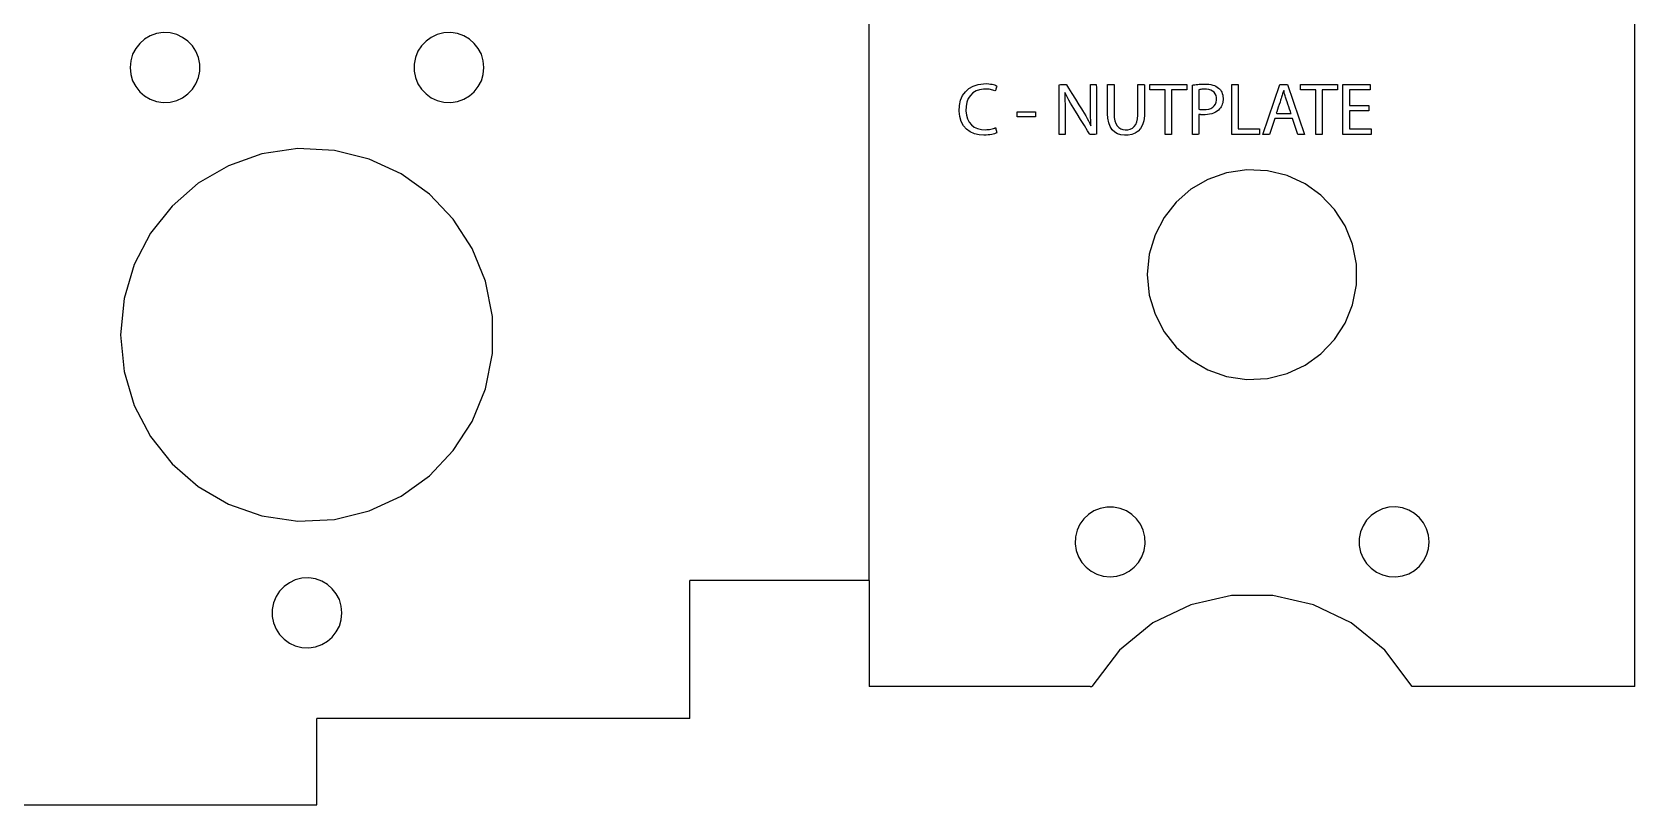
# Model space of a CAD drawing. Header units: metres. Extents: x 826 to 1488, y 1193 to 1485.
# Drawn here: x 1032.7 to 1101.5, y 1278.5 to 1311.6 of the extents above; entities that cross this region are included whole.
import ezdxf

# ---------------------------------------------------------------- set-up
doc = ezdxf.new("R2010")
doc.units = ezdxf.units.M

msp = doc.modelspace()

# ---------------------------------------------------------------- linework, layer by layer
at = {"layer": 'COMPONENT8'}
for p, q in [((1072.884, 1309.172), (1073.066, 1309.277)), ((1073.066, 1309.277), (1073.272, 1309.347)), ((1073.272, 1309.347), (1073.502, 1309.379)), ((1073.502, 1309.379), (1073.641, 1309.38)), ((1073.641, 1309.38), (1073.729, 1309.374)), ((1073.729, 1309.374), (1073.807, 1309.365)), ((1073.807, 1309.365), (1073.878, 1309.353)), ((1073.878, 1309.353), (1073.939, 1309.338)), ((1073.939, 1309.338), (1073.992, 1309.323)), ((1073.992, 1309.323), (1074.036, 1309.307)), ((1074.036, 1309.307), (1074.071, 1309.292)), ((1074.071, 1309.292), (1074.076, 1309.263)), ((1076.746, 1309.336), (1076.805, 1309.346)), ((1076.746, 1309.123), (1076.746, 1309.336)), ((1076.805, 1309.346), (1076.871, 1309.346)), ((1076.871, 1309.346), (1076.944, 1309.346)), ((1076.944, 1309.346), (1077.007, 1309.346)), ((1077.007, 1309.346), (1077.046, 1309.346)), ((1077.046, 1309.346), (1077.064, 1309.326)), ((1077.064, 1309.326), (1077.15, 1309.189)), ((1078.093, 1309.31), (1078.094, 1309.346)), ((1078.093, 1309.175), (1078.093, 1309.31)), ((1078.094, 1309.346), (1078.12, 1309.346)), ((1078.12, 1309.346), (1078.17, 1309.346)), ((1078.17, 1309.346), (1078.231, 1309.346)), ((1078.231, 1309.346), (1078.29, 1309.346)), ((1078.29, 1309.346), (1078.335, 1309.346)), ((1078.335, 1309.346), (1078.353, 1309.199)), ((1078.832, 1309.303), (1078.832, 1309.346)), ((1078.832, 1309.346), (1078.879, 1309.346)), ((1078.832, 1309.171), (1078.832, 1309.303)), ((1078.879, 1309.346), (1078.924, 1309.346)), ((1078.924, 1309.346), (1078.974, 1309.346)), ((1078.974, 1309.346), (1079.025, 1309.346)), ((1079.025, 1309.346), (1079.069, 1309.346)), ((1079.069, 1309.346), (1079.112, 1309.346)), ((1079.112, 1309.346), (1079.112, 1309.293)), ((1079.112, 1309.293), (1079.112, 1309.152)), ((1080.131, 1309.337), (1080.159, 1309.346)), ((1080.131, 1309.245), (1080.131, 1309.337)), ((1080.159, 1309.346), (1080.199, 1309.346)), ((1080.199, 1309.346), (1080.248, 1309.346)), ((1080.248, 1309.346), (1080.299, 1309.346)), ((1080.299, 1309.346), (1080.347, 1309.346)), ((1080.347, 1309.346), (1080.385, 1309.346)), ((1080.385, 1309.346), (1080.411, 1309.332)), ((1080.411, 1309.332), (1080.411, 1309.233)), ((1080.645, 1309.111), (1080.645, 1309.346)), ((1080.645, 1309.346), (1082.23, 1309.346)), ((1082.23, 1309.346), (1082.23, 1309.111)), ((1082.467, 1309.321), (1082.519, 1309.329)), ((1082.467, 1309.232), (1082.467, 1309.321)), ((1082.519, 1309.329), (1082.574, 1309.336)), ((1082.574, 1309.336), (1082.633, 1309.343)), ((1082.633, 1309.343), (1082.696, 1309.349)), ((1082.696, 1309.349), (1082.763, 1309.354)), ((1082.763, 1309.354), (1082.834, 1309.358)), ((1082.834, 1309.358), (1082.909, 1309.361)), ((1082.909, 1309.361), (1082.989, 1309.362)), ((1082.989, 1309.362), (1083.085, 1309.36)), ((1083.085, 1309.36), (1083.177, 1309.352)), ((1083.177, 1309.352), (1083.262, 1309.338)), ((1083.262, 1309.338), (1083.34, 1309.32)), ((1083.34, 1309.32), (1083.412, 1309.296)), ((1083.412, 1309.296), (1083.477, 1309.266)), ((1083.477, 1309.266), (1083.536, 1309.232)), ((1084.153, 1309.346), (1084.433, 1309.346)), ((1084.153, 1307.205), (1084.153, 1309.346)), ((1084.433, 1309.346), (1084.433, 1307.437)), ((1085.493, 1307.205), (1086.223, 1309.346)), ((1086.223, 1309.346), (1086.554, 1309.346)), ((1086.554, 1309.346), (1087.284, 1307.205)), ((1087.109, 1309.111), (1087.109, 1309.346)), ((1087.109, 1309.346), (1088.694, 1309.346)), ((1088.694, 1309.346), (1088.694, 1309.111)), ((1088.929, 1307.205), (1088.929, 1309.346)), ((1088.929, 1309.346), (1090.088, 1309.346)), ((1090.088, 1309.346), (1090.088, 1309.114)), ((1072.47, 1308.45), (1072.521, 1308.67)), ((1072.521, 1308.67), (1072.61, 1308.866)), ((1072.61, 1308.866), (1072.731, 1309.034)), ((1072.731, 1309.034), (1072.884, 1309.172)), ((1072.792, 1308.588), (1072.756, 1308.407)), ((1072.854, 1308.745), (1072.792, 1308.588)), ((1072.942, 1308.878), (1072.854, 1308.745)), ((1073.054, 1308.986), (1072.942, 1308.878)), ((1073.187, 1309.067), (1073.054, 1308.986)), ((1073.34, 1309.121), (1073.187, 1309.067)), ((1073.511, 1309.147), (1073.34, 1309.121)), ((1073.623, 1309.149), (1073.511, 1309.147)), ((1073.686, 1309.145), (1073.623, 1309.149)), ((1073.746, 1309.138), (1073.686, 1309.145)), ((1073.803, 1309.129), (1073.746, 1309.138)), ((1073.856, 1309.117), (1073.803, 1309.129)), ((1073.906, 1309.103), (1073.856, 1309.117)), ((1073.952, 1309.087), (1073.906, 1309.103)), ((1073.994, 1309.069), (1073.952, 1309.087)), ((1074.019, 1309.081), (1073.994, 1309.069)), ((1074.029, 1309.111), (1074.019, 1309.081)), ((1074.041, 1309.15), (1074.029, 1309.111)), ((1074.054, 1309.192), (1074.041, 1309.15)), ((1074.066, 1309.231), (1074.054, 1309.192)), ((1074.076, 1309.263), (1074.066, 1309.231)), ((1076.746, 1308.714), (1076.746, 1309.123)), ((1076.746, 1308.212), (1076.746, 1308.714)), ((1076.997, 1309.006), (1076.993, 1308.906)), ((1076.993, 1308.906), (1076.998, 1308.777)), ((1077.05, 1308.894), (1076.997, 1309.006)), ((1076.998, 1308.777), (1077.002, 1308.645)), ((1077.002, 1308.645), (1077.004, 1308.507)), ((1077.108, 1308.78), (1077.05, 1308.894)), ((1077.171, 1308.666), (1077.108, 1308.78)), ((1077.15, 1309.189), (1077.291, 1308.965)), ((1077.237, 1308.55), (1077.171, 1308.666)), ((1077.291, 1308.965), (1077.454, 1308.708)), ((1077.454, 1308.708), (1077.603, 1308.47)), ((1078.093, 1308.978), (1078.093, 1309.175)), ((1078.093, 1308.766), (1078.093, 1308.978)), ((1078.093, 1308.58), (1078.093, 1308.766)), ((1078.093, 1308.467), (1078.093, 1308.58)), ((1078.353, 1309.199), (1078.353, 1308.829)), ((1078.353, 1308.829), (1078.353, 1308.34)), ((1078.832, 1308.977), (1078.832, 1309.171)), ((1078.832, 1308.751), (1078.832, 1308.977)), ((1078.832, 1308.52), (1078.832, 1308.751)), ((1079.112, 1309.152), (1079.112, 1308.952)), ((1079.112, 1308.952), (1079.112, 1308.723)), ((1079.112, 1308.723), (1079.112, 1308.492)), ((1080.131, 1309.078), (1080.131, 1309.245)), ((1080.131, 1308.863), (1080.131, 1309.078)), ((1080.131, 1308.629), (1080.131, 1308.863)), ((1080.131, 1308.405), (1080.131, 1308.629)), ((1080.411, 1309.233), (1080.411, 1309.062)), ((1080.411, 1309.062), (1080.411, 1308.847)), ((1080.411, 1308.847), (1080.411, 1308.617)), ((1080.411, 1308.617), (1080.411, 1308.399)), ((1081.296, 1309.111), (1080.645, 1309.111)), ((1081.296, 1307.205), (1081.296, 1309.111)), ((1082.23, 1309.111), (1081.576, 1309.111)), ((1081.576, 1309.111), (1081.576, 1307.205)), ((1082.467, 1308.998), (1082.467, 1309.232)), ((1082.467, 1308.667), (1082.467, 1308.998)), ((1082.467, 1308.285), (1082.467, 1308.667)), ((1082.781, 1309.128), (1082.744, 1309.119)), ((1082.744, 1309.119), (1082.744, 1309.072)), ((1082.744, 1309.072), (1082.744, 1308.973)), ((1082.744, 1308.973), (1082.744, 1308.839)), ((1082.744, 1308.839), (1082.744, 1308.689)), ((1082.744, 1308.689), (1082.744, 1308.541)), ((1082.807, 1309.132), (1082.781, 1309.128)), ((1082.837, 1309.136), (1082.807, 1309.132)), ((1082.87, 1309.138), (1082.837, 1309.136)), ((1082.906, 1309.141), (1082.87, 1309.138)), ((1082.945, 1309.142), (1082.906, 1309.141)), ((1082.987, 1309.143), (1082.945, 1309.142)), ((1083.069, 1309.141), (1082.987, 1309.143)), ((1083.169, 1309.127), (1083.069, 1309.141)), ((1083.258, 1309.101), (1083.169, 1309.127)), ((1083.336, 1309.063), (1083.258, 1309.101)), ((1083.4, 1309.012), (1083.336, 1309.063)), ((1083.451, 1308.948), (1083.4, 1309.012)), ((1083.487, 1308.871), (1083.451, 1308.948)), ((1083.459, 1308.5), (1083.492, 1308.583)), ((1083.506, 1308.781), (1083.487, 1308.871)), ((1083.492, 1308.583), (1083.508, 1308.679)), ((1083.508, 1308.679), (1083.506, 1308.781)), ((1083.536, 1309.232), (1083.588, 1309.193)), ((1083.588, 1309.193), (1083.63, 1309.153)), ((1083.63, 1309.153), (1083.667, 1309.11)), ((1083.667, 1309.11), (1083.7, 1309.062)), ((1083.7, 1309.062), (1083.728, 1309.009)), ((1083.728, 1309.009), (1083.751, 1308.952)), ((1083.751, 1308.952), (1083.768, 1308.892)), ((1083.778, 1308.622), (1083.767, 1308.559)), ((1083.768, 1308.892), (1083.78, 1308.827)), ((1083.784, 1308.689), (1083.778, 1308.622)), ((1083.78, 1308.827), (1083.785, 1308.76)), ((1083.785, 1308.76), (1083.784, 1308.689)), ((1086.227, 1308.591), (1086.192, 1308.489)), ((1086.253, 1308.67), (1086.227, 1308.591)), ((1086.267, 1308.711), (1086.253, 1308.67)), ((1086.279, 1308.746), (1086.267, 1308.711)), ((1086.294, 1308.794), (1086.279, 1308.746)), ((1086.308, 1308.842), (1086.294, 1308.794)), ((1086.321, 1308.89), (1086.308, 1308.842)), ((1086.334, 1308.938), (1086.321, 1308.89)), ((1086.347, 1308.985), (1086.334, 1308.938)), ((1086.358, 1309.032), (1086.347, 1308.985)), ((1086.386, 1309.086), (1086.358, 1309.032)), ((1086.398, 1309.041), (1086.386, 1309.086)), ((1086.41, 1308.994), (1086.398, 1309.041)), ((1086.422, 1308.948), (1086.41, 1308.994)), ((1086.435, 1308.9), (1086.422, 1308.948)), ((1086.449, 1308.852), (1086.435, 1308.9)), ((1086.464, 1308.803), (1086.449, 1308.852)), ((1086.479, 1308.753), (1086.464, 1308.803)), ((1086.494, 1308.71), (1086.479, 1308.753)), ((1086.505, 1308.677), (1086.494, 1308.71)), ((1086.531, 1308.604), (1086.505, 1308.677)), ((1086.565, 1308.505), (1086.531, 1308.604)), ((1087.76, 1309.111), (1087.109, 1309.111)), ((1087.76, 1307.205), (1087.76, 1309.111)), ((1088.694, 1309.111), (1088.04, 1309.111)), ((1088.04, 1309.111), (1088.04, 1307.205)), ((1090.088, 1309.114), (1089.208, 1309.114)), ((1089.208, 1309.114), (1089.208, 1308.438)), ((1072.458, 1308.205), (1072.47, 1308.45)), ((1072.486, 1307.965), (1072.458, 1308.205)), ((1072.551, 1307.755), (1072.486, 1307.965)), ((1072.756, 1308.407), (1072.75, 1308.208)), ((1072.75, 1308.208), (1072.772, 1308.028)), ((1072.772, 1308.028), (1072.82, 1307.867)), ((1074.952, 1307.961), (1074.952, 1308.165)), ((1074.952, 1308.165), (1075.737, 1308.165)), ((1075.737, 1307.961), (1074.952, 1307.961)), ((1075.737, 1308.165), (1075.737, 1307.961)), ((1076.746, 1307.723), (1076.746, 1308.212)), ((1077.004, 1308.507), (1077.006, 1308.361)), ((1077.006, 1308.361), (1077.007, 1308.204)), ((1077.007, 1308.204), (1077.007, 1308.104)), ((1077.007, 1308.104), (1077.007, 1307.987)), ((1077.007, 1307.987), (1077.007, 1307.798)), ((1077.306, 1308.435), (1077.237, 1308.55)), ((1077.376, 1308.32), (1077.306, 1308.435)), ((1077.421, 1308.249), (1077.376, 1308.32)), ((1077.524, 1308.084), (1077.421, 1308.249)), ((1077.673, 1307.846), (1077.524, 1308.084)), ((1077.603, 1308.47), (1077.707, 1308.306)), ((1077.707, 1308.306), (1077.752, 1308.233)), ((1077.752, 1308.233), (1077.824, 1308.115)), ((1077.824, 1308.115), (1077.891, 1308.001)), ((1077.891, 1308.001), (1077.953, 1307.89)), ((1077.953, 1307.89), (1078.012, 1307.78)), ((1078.093, 1308.372), (1078.093, 1308.467)), ((1078.094, 1308.222), (1078.093, 1308.372)), ((1078.097, 1308.079), (1078.094, 1308.222)), ((1078.101, 1307.942), (1078.097, 1308.079)), ((1078.107, 1307.807), (1078.101, 1307.942)), ((1078.353, 1308.34), (1078.353, 1307.838)), ((1078.832, 1308.314), (1078.832, 1308.52)), ((1078.832, 1308.16), (1078.832, 1308.314)), ((1078.832, 1308.087), (1078.832, 1308.16)), ((1078.841, 1307.9), (1078.832, 1308.087)), ((1078.879, 1307.701), (1078.841, 1307.9)), ((1079.112, 1308.492), (1079.112, 1308.288)), ((1079.112, 1308.288), (1079.112, 1308.14)), ((1079.112, 1308.14), (1079.112, 1308.076)), ((1079.112, 1308.076), (1079.119, 1307.927)), ((1079.119, 1307.927), (1079.145, 1307.785)), ((1080.115, 1307.869), (1080.13, 1308.025)), ((1080.13, 1308.025), (1080.131, 1308.103)), ((1080.131, 1308.22), (1080.131, 1308.405)), ((1080.131, 1308.103), (1080.131, 1308.22)), ((1080.408, 1308), (1080.381, 1307.788)), ((1080.411, 1308.114), (1080.408, 1308)), ((1080.411, 1308.399), (1080.411, 1308.222)), ((1080.411, 1308.222), (1080.411, 1308.114)), ((1082.467, 1307.9), (1082.467, 1308.285)), ((1082.467, 1307.561), (1082.467, 1307.9)), ((1082.744, 1308.541), (1082.744, 1308.413)), ((1082.744, 1308.413), (1082.744, 1308.323)), ((1082.744, 1308.323), (1082.744, 1308.288)), ((1082.744, 1308.288), (1082.791, 1308.279)), ((1082.784, 1308.055), (1082.744, 1308.059)), ((1082.744, 1308.059), (1082.744, 1308.001)), ((1082.744, 1308.001), (1082.744, 1307.891)), ((1082.744, 1307.891), (1082.744, 1307.748)), ((1082.81, 1308.051), (1082.784, 1308.055)), ((1082.791, 1308.279), (1082.816, 1308.275)), ((1082.837, 1308.048), (1082.81, 1308.051)), ((1082.816, 1308.275), (1082.843, 1308.272)), ((1082.865, 1308.046), (1082.837, 1308.048)), ((1082.843, 1308.272), (1082.872, 1308.269)), ((1082.893, 1308.045), (1082.865, 1308.046)), ((1082.872, 1308.269), (1082.902, 1308.268)), ((1082.923, 1308.044), (1082.893, 1308.045)), ((1082.902, 1308.268), (1082.933, 1308.267)), ((1082.952, 1308.044), (1082.923, 1308.044)), ((1082.933, 1308.267), (1082.966, 1308.266)), ((1083.021, 1308.045), (1082.952, 1308.044)), ((1082.966, 1308.266), (1083.066, 1308.271)), ((1083.117, 1308.053), (1083.021, 1308.045)), ((1083.066, 1308.271), (1083.172, 1308.29)), ((1083.209, 1308.067), (1083.117, 1308.053)), ((1083.172, 1308.29), (1083.266, 1308.322)), ((1083.297, 1308.089), (1083.209, 1308.067)), ((1083.266, 1308.322), (1083.345, 1308.369)), ((1083.379, 1308.118), (1083.297, 1308.089)), ((1083.345, 1308.369), (1083.409, 1308.428)), ((1083.455, 1308.155), (1083.379, 1308.118)), ((1083.409, 1308.428), (1083.459, 1308.5)), ((1083.525, 1308.198), (1083.455, 1308.155)), ((1083.589, 1308.248), (1083.525, 1308.198)), ((1083.638, 1308.298), (1083.589, 1308.248)), ((1083.673, 1308.342), (1083.638, 1308.298)), ((1083.704, 1308.391), (1083.673, 1308.342)), ((1083.73, 1308.443), (1083.704, 1308.391)), ((1083.751, 1308.499), (1083.73, 1308.443)), ((1083.767, 1308.559), (1083.751, 1308.499)), ((1086.085, 1308.174), (1086.065, 1308.113)), ((1086.065, 1308.113), (1086.094, 1308.095)), ((1086.117, 1308.267), (1086.085, 1308.174)), ((1086.094, 1308.095), (1086.171, 1308.095)), ((1086.154, 1308.376), (1086.117, 1308.267)), ((1086.192, 1308.489), (1086.154, 1308.376)), ((1086.171, 1308.095), (1086.275, 1308.095)), ((1086.275, 1308.095), (1086.392, 1308.095)), ((1086.392, 1308.095), (1086.508, 1308.095)), ((1086.508, 1308.095), (1086.609, 1308.095)), ((1086.603, 1308.393), (1086.565, 1308.505)), ((1086.641, 1308.283), (1086.603, 1308.393)), ((1086.609, 1308.095), (1086.68, 1308.095)), ((1086.674, 1308.188), (1086.641, 1308.283)), ((1086.698, 1308.12), (1086.674, 1308.188)), ((1086.68, 1308.095), (1086.706, 1308.095)), ((1086.706, 1308.095), (1086.698, 1308.12)), ((1089.208, 1308.438), (1090.037, 1308.438)), ((1090.037, 1308.209), (1089.208, 1308.209)), ((1089.208, 1308.209), (1089.208, 1307.437)), ((1090.037, 1308.438), (1090.037, 1308.209)), ((1072.65, 1307.576), (1072.551, 1307.755)), ((1072.779, 1307.429), (1072.65, 1307.576)), ((1072.935, 1307.314), (1072.779, 1307.429)), ((1072.82, 1307.867), (1072.893, 1307.728)), ((1072.893, 1307.728), (1072.991, 1307.611)), ((1073.116, 1307.233), (1072.935, 1307.314)), ((1072.991, 1307.611), (1073.113, 1307.519)), ((1073.113, 1307.519), (1073.256, 1307.453)), ((1073.316, 1307.185), (1073.116, 1307.233)), ((1073.256, 1307.453), (1073.421, 1307.415)), ((1073.421, 1307.415), (1073.581, 1307.406)), ((1073.581, 1307.406), (1073.644, 1307.408)), ((1073.644, 1307.408), (1073.707, 1307.413)), ((1073.707, 1307.413), (1073.768, 1307.421)), ((1073.768, 1307.421), (1073.827, 1307.432)), ((1073.858, 1307.203), (1073.784, 1307.19)), ((1073.827, 1307.432), (1073.883, 1307.445)), ((1073.925, 1307.218), (1073.858, 1307.203)), ((1073.883, 1307.445), (1073.935, 1307.46)), ((1073.985, 1307.235), (1073.925, 1307.218)), ((1073.935, 1307.46), (1073.983, 1307.477)), ((1073.983, 1307.477), (1074.023, 1307.494)), ((1074.035, 1307.253), (1073.985, 1307.235)), ((1074.023, 1307.494), (1074.032, 1307.457)), ((1074.032, 1307.457), (1074.04, 1307.422)), ((1074.077, 1307.272), (1074.035, 1307.253)), ((1074.04, 1307.422), (1074.05, 1307.381)), ((1074.05, 1307.381), (1074.06, 1307.341)), ((1074.06, 1307.341), (1074.068, 1307.306)), ((1074.068, 1307.306), (1074.077, 1307.272)), ((1076.746, 1307.352), (1076.746, 1307.723)), ((1076.746, 1307.205), (1076.746, 1307.352)), ((1076.809, 1307.205), (1076.746, 1307.205)), ((1076.869, 1307.205), (1076.809, 1307.205)), ((1076.93, 1307.205), (1076.869, 1307.205)), ((1076.98, 1307.205), (1076.93, 1307.205)), ((1077.005, 1307.205), (1076.98, 1307.205)), ((1077.007, 1307.242), (1077.005, 1307.205)), ((1077.007, 1307.798), (1077.007, 1307.581)), ((1077.007, 1307.581), (1077.007, 1307.38)), ((1077.007, 1307.38), (1077.007, 1307.242)), ((1077.835, 1307.588), (1077.673, 1307.846)), ((1077.975, 1307.363), (1077.835, 1307.588)), ((1078.061, 1307.225), (1077.975, 1307.363)), ((1078.012, 1307.78), (1078.066, 1307.673)), ((1078.079, 1307.205), (1078.061, 1307.225)), ((1078.066, 1307.673), (1078.115, 1307.568)), ((1078.114, 1307.205), (1078.079, 1307.205)), ((1078.116, 1307.673), (1078.107, 1307.807)), ((1078.172, 1307.205), (1078.114, 1307.205)), ((1078.115, 1307.568), (1078.116, 1307.673)), ((1078.238, 1307.205), (1078.172, 1307.205)), ((1078.3, 1307.205), (1078.238, 1307.205)), ((1078.353, 1307.215), (1078.3, 1307.205)), ((1078.353, 1307.838), (1078.353, 1307.428)), ((1078.353, 1307.428), (1078.353, 1307.215)), ((1078.941, 1307.537), (1078.879, 1307.701)), ((1079.027, 1307.406), (1078.941, 1307.537)), ((1079.134, 1307.305), (1079.027, 1307.406)), ((1079.259, 1307.234), (1079.134, 1307.305)), ((1079.145, 1307.785), (1079.187, 1307.666)), ((1079.187, 1307.666), (1079.244, 1307.57)), ((1079.244, 1307.57), (1079.314, 1307.495)), ((1079.399, 1307.19), (1079.259, 1307.234)), ((1079.314, 1307.495), (1079.396, 1307.442)), ((1079.396, 1307.442), (1079.488, 1307.41)), ((1079.488, 1307.41), (1079.589, 1307.396)), ((1079.589, 1307.396), (1079.7, 1307.402)), ((1079.7, 1307.402), (1079.803, 1307.428)), ((1079.875, 1307.207), (1079.718, 1307.177)), ((1079.803, 1307.428), (1079.894, 1307.473)), ((1080.017, 1307.264), (1079.875, 1307.207)), ((1079.894, 1307.473), (1079.971, 1307.54)), ((1079.971, 1307.54), (1080.035, 1307.627)), ((1080.141, 1307.349), (1080.017, 1307.264)), ((1080.035, 1307.627), (1080.083, 1307.737)), ((1080.083, 1307.737), (1080.115, 1307.869)), ((1080.244, 1307.464), (1080.141, 1307.349)), ((1080.325, 1307.61), (1080.244, 1307.464)), ((1080.381, 1307.788), (1080.325, 1307.61)), ((1081.576, 1307.205), (1081.296, 1307.205)), ((1082.467, 1307.314), (1082.467, 1307.561)), ((1082.477, 1307.205), (1082.467, 1307.314)), ((1082.505, 1307.205), (1082.477, 1307.205)), ((1082.548, 1307.205), (1082.505, 1307.205)), ((1082.597, 1307.205), (1082.548, 1307.205)), ((1082.648, 1307.205), (1082.597, 1307.205)), ((1082.693, 1307.205), (1082.648, 1307.205)), ((1082.727, 1307.205), (1082.693, 1307.205)), ((1082.744, 1307.228), (1082.727, 1307.205)), ((1082.744, 1307.748), (1082.744, 1307.59)), ((1082.744, 1307.59), (1082.744, 1307.438)), ((1082.744, 1307.438), (1082.744, 1307.311)), ((1082.744, 1307.311), (1082.744, 1307.228)), ((1085.348, 1307.205), (1084.153, 1307.205)), ((1084.433, 1307.437), (1085.348, 1307.437)), ((1085.348, 1307.437), (1085.348, 1307.205)), ((1085.779, 1307.205), (1085.493, 1307.205)), ((1086.001, 1307.879), (1085.779, 1307.205)), ((1086.76, 1307.879), (1086.001, 1307.879)), ((1086.989, 1307.205), (1086.76, 1307.879)), ((1087.284, 1307.205), (1086.989, 1307.205)), ((1088.04, 1307.205), (1087.76, 1307.205)), ((1090.135, 1307.205), (1088.929, 1307.205)), ((1089.208, 1307.437), (1090.135, 1307.437)), ((1090.135, 1307.437), (1090.135, 1307.205)), ((1073.521, 1307.171), (1073.316, 1307.185)), ((1073.614, 1307.173), (1073.521, 1307.171)), ((1073.702, 1307.18), (1073.614, 1307.173)), ((1073.784, 1307.19), (1073.702, 1307.18)), ((1079.552, 1307.172), (1079.399, 1307.19)), ((1079.718, 1307.177), (1079.552, 1307.172))]:
    msp.add_line(p, q, dxfattribs=at)
at = {"layer": 'GROUP0'}
for p, q in [((1101.453, 1283.529), (1101.453, 1317.646)), ((1068.607, 1288.076), (1068.607, 1312.087)), ((1037.761, 1311.431), (1037.518, 1311.289)), ((1038.029, 1311.526), (1037.761, 1311.431)), ((1038.318, 1311.569), (1038.029, 1311.526)), ((1038.615, 1311.554), (1038.318, 1311.569)), ((1038.894, 1311.485), (1038.615, 1311.554)), ((1039.15, 1311.366), (1038.894, 1311.485)), ((1039.377, 1311.203), (1039.15, 1311.366)), ((1049.818, 1311.366), (1049.591, 1311.203)), ((1050.074, 1311.485), (1049.818, 1311.366)), ((1050.353, 1311.554), (1050.074, 1311.485)), ((1050.65, 1311.569), (1050.353, 1311.554)), ((1050.939, 1311.526), (1050.65, 1311.569)), ((1051.207, 1311.431), (1050.939, 1311.526)), ((1051.45, 1311.289), (1051.207, 1311.431)), ((1037.135, 1310.887), (1037.004, 1310.638)), ((1037.308, 1311.106), (1037.135, 1310.887)), ((1037.518, 1311.289), (1037.308, 1311.106)), ((1039.57, 1311.001), (1039.377, 1311.203)), ((1039.722, 1310.766), (1039.57, 1311.001)), ((1039.829, 1310.504), (1039.722, 1310.766)), ((1049.246, 1310.766), (1049.139, 1310.504)), ((1049.398, 1311.001), (1049.246, 1310.766)), ((1049.591, 1311.203), (1049.398, 1311.001)), ((1051.66, 1311.106), (1051.45, 1311.289)), ((1051.833, 1310.887), (1051.66, 1311.106)), ((1051.964, 1310.638), (1051.833, 1310.887)), ((1036.922, 1310.364), (1036.893, 1310.071)), ((1036.893, 1310.071), (1036.922, 1309.777)), ((1037.004, 1310.638), (1036.922, 1310.364)), ((1039.886, 1310.219), (1039.829, 1310.504)), ((1039.886, 1309.922), (1039.886, 1310.219)), ((1049.139, 1310.504), (1049.082, 1310.219)), ((1049.082, 1310.219), (1049.082, 1309.922)), ((1052.046, 1310.364), (1051.964, 1310.638)), ((1052.075, 1310.071), (1052.046, 1310.364)), ((1052.046, 1309.777), (1052.075, 1310.071)), ((1036.922, 1309.777), (1037.004, 1309.503)), ((1037.004, 1309.503), (1037.135, 1309.254)), ((1039.57, 1309.14), (1039.722, 1309.375)), ((1039.722, 1309.375), (1039.829, 1309.637)), ((1039.829, 1309.637), (1039.886, 1309.922)), ((1049.082, 1309.922), (1049.139, 1309.637)), ((1049.139, 1309.637), (1049.246, 1309.375)), ((1049.246, 1309.375), (1049.398, 1309.14)), ((1051.833, 1309.254), (1051.964, 1309.503)), ((1051.964, 1309.503), (1052.046, 1309.777)), ((1037.135, 1309.254), (1037.308, 1309.035)), ((1037.308, 1309.035), (1037.518, 1308.852)), ((1037.518, 1308.852), (1037.761, 1308.71)), ((1037.761, 1308.71), (1038.029, 1308.615)), ((1038.029, 1308.615), (1038.318, 1308.572)), ((1038.318, 1308.572), (1038.615, 1308.587)), ((1038.615, 1308.587), (1038.894, 1308.656)), ((1038.894, 1308.656), (1039.15, 1308.775)), ((1039.15, 1308.775), (1039.377, 1308.938)), ((1039.377, 1308.938), (1039.57, 1309.14)), ((1049.398, 1309.14), (1049.591, 1308.938)), ((1049.591, 1308.938), (1049.818, 1308.775)), ((1049.818, 1308.775), (1050.074, 1308.656)), ((1050.074, 1308.656), (1050.353, 1308.587)), ((1050.353, 1308.587), (1050.65, 1308.572)), ((1050.65, 1308.572), (1050.939, 1308.615)), ((1050.939, 1308.615), (1051.207, 1308.71)), ((1051.207, 1308.71), (1051.45, 1308.852)), ((1051.45, 1308.852), (1051.66, 1309.035)), ((1051.66, 1309.035), (1051.833, 1309.254)), ((1044.085, 1306.597), (1042.543, 1306.369)), ((1045.666, 1306.52), (1044.085, 1306.597)), ((1047.157, 1306.149), (1045.666, 1306.52)), ((1041.111, 1305.863), (1039.819, 1305.107)), ((1042.543, 1306.369), (1041.111, 1305.863)), ((1048.522, 1305.514), (1047.157, 1306.149)), ((1049.733, 1304.644), (1048.522, 1305.514)), ((1083.133, 1305.277), (1082.407, 1304.852)), ((1083.938, 1305.562), (1083.133, 1305.277)), ((1084.806, 1305.69), (1083.938, 1305.562)), ((1085.695, 1305.647), (1084.806, 1305.69)), ((1086.534, 1305.438), (1085.695, 1305.647)), ((1087.302, 1305.081), (1086.534, 1305.438)), ((1039.819, 1305.107), (1038.697, 1304.13)), ((1050.76, 1303.569), (1049.733, 1304.644)), ((1082.407, 1304.852), (1081.775, 1304.303)), ((1087.983, 1304.592), (1087.302, 1305.081)), ((1088.56, 1303.987), (1087.983, 1304.592)), ((1038.697, 1304.13), (1037.773, 1302.963)), ((1081.775, 1304.303), (1081.255, 1303.646)), ((1089.018, 1303.282), (1088.56, 1303.987)), ((1051.574, 1302.316), (1050.76, 1303.569)), ((1081.255, 1303.646), (1080.864, 1302.898)), ((1089.34, 1302.495), (1089.018, 1303.282)), ((1037.773, 1302.963), (1037.076, 1301.633)), ((1080.864, 1302.898), (1080.616, 1302.076)), ((1089.508, 1301.642), (1089.34, 1302.495)), ((1052.145, 1300.917), (1051.574, 1302.316)), ((1080.616, 1302.076), (1080.53, 1301.196)), ((1037.076, 1301.633), (1036.637, 1300.172)), ((1080.53, 1301.196), (1080.616, 1300.315)), ((1089.508, 1300.749), (1089.508, 1301.642)), ((1052.445, 1299.4), (1052.145, 1300.917)), ((1089.34, 1299.896), (1089.508, 1300.749)), ((1036.637, 1300.172), (1036.484, 1298.607)), ((1080.616, 1300.315), (1080.864, 1299.493)), ((1089.018, 1299.109), (1089.34, 1299.896)), ((1052.445, 1297.813), (1052.445, 1299.4)), ((1080.864, 1299.493), (1081.255, 1298.745)), ((1088.56, 1298.404), (1089.018, 1299.109)), ((1036.484, 1298.607), (1036.637, 1297.042)), ((1081.255, 1298.745), (1081.775, 1298.088)), ((1087.983, 1297.799), (1088.56, 1298.404)), ((1052.145, 1296.296), (1052.445, 1297.813)), ((1081.775, 1298.088), (1082.407, 1297.539)), ((1087.302, 1297.31), (1087.983, 1297.799)), ((1036.637, 1297.042), (1037.076, 1295.58)), ((1082.407, 1297.539), (1083.133, 1297.114)), ((1083.133, 1297.114), (1083.938, 1296.829)), ((1085.695, 1296.744), (1086.534, 1296.953)), ((1086.534, 1296.953), (1087.302, 1297.31)), ((1051.574, 1294.897), (1052.145, 1296.296)), ((1083.938, 1296.829), (1084.806, 1296.701)), ((1084.806, 1296.701), (1085.695, 1296.744)), ((1037.076, 1295.58), (1037.773, 1294.251)), ((1050.76, 1293.645), (1051.574, 1294.897)), ((1037.773, 1294.251), (1038.697, 1293.083)), ((1049.733, 1292.569), (1050.76, 1293.645)), ((1038.697, 1293.083), (1039.819, 1292.106)), ((1039.819, 1292.106), (1041.111, 1291.35)), ((1048.522, 1291.699), (1049.733, 1292.569)), ((1047.157, 1291.064), (1048.522, 1291.699)), ((1041.111, 1291.35), (1042.543, 1290.844)), ((1042.543, 1290.844), (1044.085, 1290.616)), ((1045.666, 1290.693), (1047.157, 1291.064)), ((1077.807, 1290.716), (1077.644, 1290.489)), ((1078.009, 1290.908), (1077.807, 1290.716)), ((1078.244, 1291.061), (1078.009, 1290.908)), ((1078.506, 1291.168), (1078.244, 1291.061)), ((1078.791, 1291.224), (1078.506, 1291.168)), ((1079.088, 1291.224), (1078.791, 1291.224)), ((1079.373, 1291.168), (1079.088, 1291.224)), ((1079.635, 1291.061), (1079.373, 1291.168)), ((1079.87, 1290.908), (1079.635, 1291.061)), ((1080.071, 1290.716), (1079.87, 1290.908)), ((1080.235, 1290.489), (1080.071, 1290.716)), ((1090.137, 1290.864), (1089.944, 1290.662)), ((1090.364, 1291.027), (1090.137, 1290.864)), ((1090.62, 1291.146), (1090.364, 1291.027)), ((1090.899, 1291.216), (1090.62, 1291.146)), ((1091.196, 1291.23), (1090.899, 1291.216)), ((1091.485, 1291.187), (1091.196, 1291.23)), ((1091.753, 1291.092), (1091.485, 1291.187)), ((1091.996, 1290.951), (1091.753, 1291.092)), ((1092.206, 1290.767), (1091.996, 1290.951)), ((1092.379, 1290.549), (1092.206, 1290.767)), ((1044.085, 1290.616), (1045.666, 1290.693)), ((1077.525, 1290.233), (1077.456, 1289.953)), ((1077.644, 1290.489), (1077.525, 1290.233)), ((1080.354, 1290.233), (1080.235, 1290.489)), ((1080.423, 1289.953), (1080.354, 1290.233)), ((1089.685, 1290.165), (1089.628, 1289.881)), ((1089.792, 1290.427), (1089.685, 1290.165)), ((1089.944, 1290.662), (1089.792, 1290.427)), ((1092.51, 1290.299), (1092.379, 1290.549)), ((1092.592, 1290.025), (1092.51, 1290.299)), ((1092.621, 1289.732), (1092.592, 1290.025)), ((1077.456, 1289.953), (1077.441, 1289.657)), ((1077.441, 1289.657), (1077.484, 1289.368)), ((1077.484, 1289.368), (1077.579, 1289.099)), ((1080.3, 1289.099), (1080.395, 1289.368)), ((1080.395, 1289.368), (1080.438, 1289.657)), ((1080.438, 1289.657), (1080.423, 1289.953)), ((1089.628, 1289.881), (1089.628, 1289.583)), ((1089.628, 1289.583), (1089.685, 1289.299)), ((1092.51, 1289.164), (1092.592, 1289.438)), ((1092.592, 1289.438), (1092.621, 1289.732)), ((1077.579, 1289.099), (1077.721, 1288.857)), ((1077.721, 1288.857), (1077.904, 1288.647)), ((1077.904, 1288.647), (1078.123, 1288.473)), ((1079.756, 1288.473), (1079.975, 1288.647)), ((1079.975, 1288.647), (1080.158, 1288.857)), ((1080.158, 1288.857), (1080.3, 1289.099)), ((1089.685, 1289.299), (1089.792, 1289.036)), ((1089.792, 1289.036), (1089.944, 1288.801)), ((1089.944, 1288.801), (1090.137, 1288.6)), ((1091.996, 1288.513), (1092.206, 1288.696)), ((1092.206, 1288.696), (1092.379, 1288.915)), ((1092.379, 1288.915), (1092.51, 1289.164)), ((1043.727, 1287.985), (1043.5, 1287.822)), ((1043.983, 1288.104), (1043.727, 1287.985)), ((1044.262, 1288.174), (1043.983, 1288.104)), ((1044.559, 1288.188), (1044.262, 1288.174)), ((1044.848, 1288.146), (1044.559, 1288.188)), ((1045.116, 1288.051), (1044.848, 1288.146)), ((1045.359, 1287.909), (1045.116, 1288.051)), ((1068.607, 1288.076), (1060.907, 1288.076)), ((1060.907, 1282.156), (1060.907, 1288.076)), ((1068.607, 1288.076), (1068.607, 1283.529)), ((1078.123, 1288.473), (1078.372, 1288.343)), ((1078.372, 1288.343), (1078.646, 1288.26)), ((1078.646, 1288.26), (1078.939, 1288.232)), ((1078.939, 1288.232), (1079.233, 1288.26)), ((1079.233, 1288.26), (1079.507, 1288.343)), ((1079.507, 1288.343), (1079.756, 1288.473)), ((1090.137, 1288.6), (1090.364, 1288.437)), ((1090.364, 1288.437), (1090.62, 1288.318)), ((1090.62, 1288.318), (1090.899, 1288.248)), ((1090.899, 1288.248), (1091.196, 1288.234)), ((1091.196, 1288.234), (1091.485, 1288.276)), ((1091.485, 1288.276), (1091.753, 1288.371)), ((1091.753, 1288.371), (1091.996, 1288.513)), ((1043.155, 1287.386), (1043.048, 1287.123)), ((1043.307, 1287.62), (1043.155, 1287.386)), ((1043.5, 1287.822), (1043.307, 1287.62)), ((1045.569, 1287.726), (1045.359, 1287.909)), ((1045.742, 1287.507), (1045.569, 1287.726)), ((1045.873, 1287.257), (1045.742, 1287.507)), ((1084.142, 1287.43), (1082.404, 1287.04)), ((1085.918, 1287.43), (1084.142, 1287.43)), ((1087.657, 1287.04), (1085.918, 1287.43)), ((1043.048, 1287.123), (1042.991, 1286.839)), ((1042.991, 1286.839), (1042.991, 1286.541)), ((1045.955, 1286.983), (1045.873, 1287.257)), ((1045.984, 1286.69), (1045.955, 1286.983)), ((1045.955, 1286.397), (1045.984, 1286.69)), ((1082.404, 1287.04), (1080.777, 1286.26)), ((1089.283, 1286.26), (1087.657, 1287.04)), ((1042.991, 1286.541), (1043.048, 1286.257)), ((1043.048, 1286.257), (1043.155, 1285.994)), ((1043.155, 1285.994), (1043.307, 1285.76)), ((1045.742, 1285.873), (1045.873, 1286.122)), ((1045.873, 1286.122), (1045.955, 1286.397)), ((1080.777, 1286.26), (1079.338, 1285.09)), ((1090.723, 1285.09), (1089.283, 1286.26)), ((1043.307, 1285.76), (1043.5, 1285.558)), ((1043.5, 1285.558), (1043.727, 1285.395)), ((1043.727, 1285.395), (1043.983, 1285.276)), ((1043.983, 1285.276), (1044.262, 1285.206)), ((1044.262, 1285.206), (1044.559, 1285.192)), ((1044.559, 1285.192), (1044.848, 1285.235)), ((1044.848, 1285.235), (1045.116, 1285.329)), ((1045.116, 1285.329), (1045.359, 1285.471)), ((1045.359, 1285.471), (1045.569, 1285.654)), ((1045.569, 1285.654), (1045.742, 1285.873)), ((1079.338, 1285.09), (1078.16, 1283.529)), ((1091.901, 1283.529), (1090.723, 1285.09)), ((1078.08, 1283.529), (1068.607, 1283.529)), ((1078.08, 1283.529), (1078.16, 1283.529)), ((1101.453, 1283.529), (1091.901, 1283.529)), ((1044.907, 1278.456), (1044.907, 1282.156)), ((1060.907, 1282.156), (1044.907, 1282.156)), ((1020.209, 1278.456), (1044.907, 1278.456))]:
    msp.add_line(p, q, dxfattribs=at)

doc.saveas('drawing.dxf')
